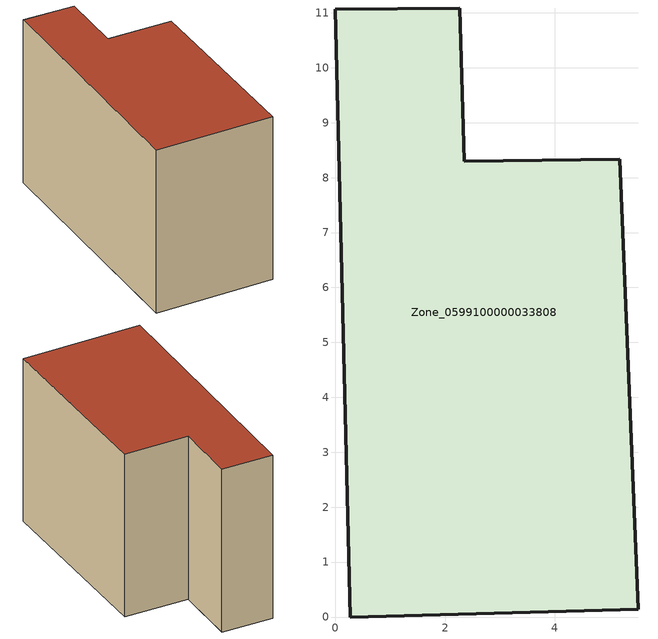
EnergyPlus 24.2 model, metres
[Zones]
Zone_0599100000033808
 floor ground (C_G): 0.27,0 0,11.07 2.27,11.09 2.35,8.3 5.18,8.34 5.52,0.14 z0
 wall outside (C_F): 2.35,8.3 2.27,11.09 0,11.07 0.27,0 5.52,0.14 5.18,8.34 2.35,8.3 z0:7.59
 roof outside (C_R): 5.52,0.14 5.18,8.34 2.35,8.3 2.27,11.09 0,11.07 0.27,0 z7.59
[BUILDING]
Pand.0599100000033808: North Axis=0; Terrain=City; Loads Convergence Tolerance Value=0.04; Temperature Convergence Tolerance Value=0.4; Solar Distribution=FullExterior; Maximum Number of Warmup Days=25; Minimum Number of Warmup Days=1
[Site:Location]
Rotterdam.The.Hague.AP_ZH_NLD Design_Conditions: Latitude=51.96; Longitude=4.45; Time Zone=1; Elevation=-4.5
[SITE:GROUNDTEMPERATURE:BUILDINGSURFACE]
18, 18, 18, 18, 18, 18, 18, 18, 18, 18, 18, 18
[MATERIAL] Thermal Absorptance=0.9; Solar Absorptance=0.7; Visible Absorptance=0.7
Name | Roughness | Thickness | Conductivity | Density | Specific Heat
G.TC.1946 | MediumSmooth | 0.15 | 1 | 540 | 1210
F.TC.1946 | Rough | 0.3 | 0.857143 | 1920 | 840
R.TC.1946 | MediumRough | 0.2 | 0.909091 | 1500 | 1000
[CONSTRUCTION]
C_G: G.TC.1946
C_F: F.TC.1946
C_R: R.TC.1946
[ZONE]
Zone_0599100000033808: Type=1; Multiplier=1; Ceiling Height=Autocalculate; Volume=Autocalculate; Floor Area=autocalculate; Part of Total Floor Area=Yes
[ZONEINFILTRATION:DESIGNFLOWRATE]
Infil_Zone_0599100000033808: Zone or ZoneList or Space or SpaceList=Zone_0599100000033808; Schedule=AlwaysOn; Design Flow Rate Calculation Method=Flow/Area; Flow Rate per Floor Area=0.003; Constant Term Coefficient=1; Temperature Term Coefficient=0; Velocity Term Coefficient=0; Velocity Squared Term Coefficient=0
[HVACTEMPLATE:ZONE:IDEALLOADSAIRSYSTEM]
Zone_0599100000033808: Maximum Heating Supply Air Temperature=50; Minimum Cooling Supply Air Temperature=13; Maximum Heating Supply Air Humidity Ratio=0.0156; Minimum Cooling Supply Air Humidity Ratio=0.0077; Heating Limit=NoLimit; Cooling Limit=NoLimit; Dehumidification Control Type=ConstantSensibleHeatRatio; Cooling Sensible Heat Ratio=0.7; Dehumidification Setpoint=60; Humidification Control Type=None; Humidification Setpoint=30; Outdoor Air Method=None; Outdoor Air Flow Rate per Person=0.00944; Outdoor Air Flow Rate per Zone Floor Area=0; Outdoor Air Flow Rate per Zone=0; Demand Controlled Ventilation Type=None; Outdoor Air Economizer Type=NoEconomizer; Heat Recovery Type=None; Sensible Heat Recovery Effectiveness=0.7; Latent Heat Recovery Effectiveness=0.65
[ZONECONTROL:THERMOSTAT]
ThermostatControl_Zone_0599100000033808: Zone or ZoneList=Zone_0599100000033808; Control Type Schedule=DualSetpointControlType; Control 1=Thermostat_Zone_0599100000033808; Temperature Difference Between Cutout And Setpoint=0
[THERMOSTATSETPOINT:DUALSETPOINT]
Thermostat_Zone_0599100000033808: Heating Setpoint Temperature Schedule=HeatingSetpoint_Zone_0599100000033808; Cooling Setpoint Temperature Schedule=CoolingSetpoint_Zone_0599100000033808
[SCHEDULE:COMPACT]
HeatingSetpoint_Zone_0599100000033808: Through: 12/31, For: AllDays, Until: 24:00, 21
CoolingSetpoint_Zone_0599100000033808: Through: 12/31, For: AllDays, Until: 24:00, 24
DualSetpointControlType: Through: 12/31, For: AllDays, Until: 24:00, 4
AlwaysOn: Through: 12/31, For: AllDays, Until: 24:00, 1
